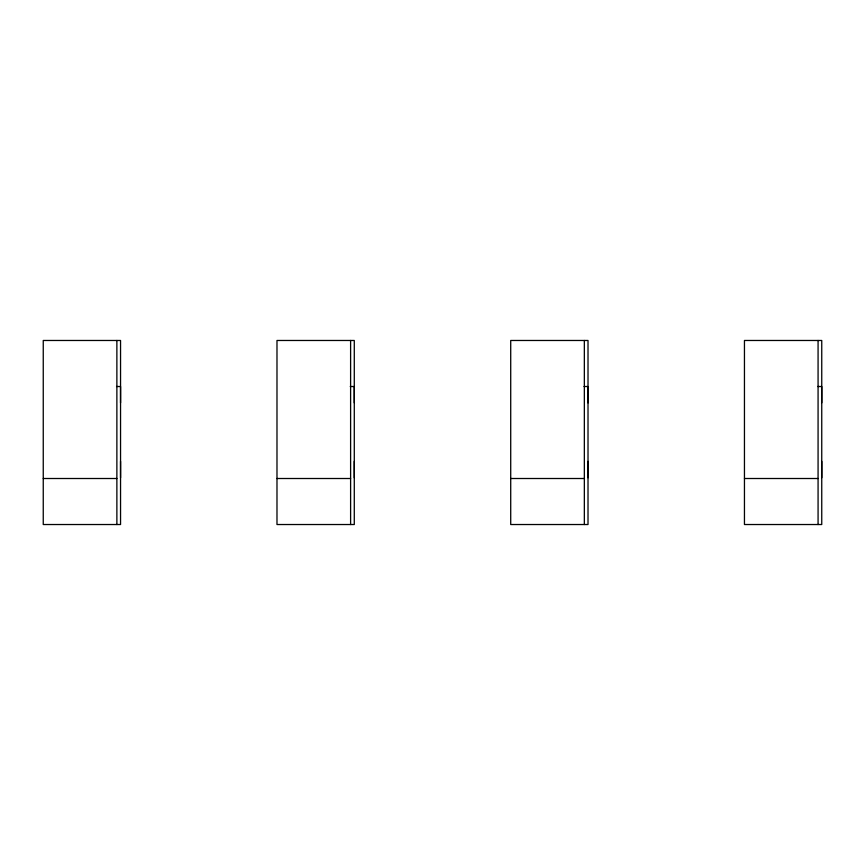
<?xml version="1.0" encoding="UTF-8"?>
<svg xmlns="http://www.w3.org/2000/svg" width="865" height="865" viewBox="0 0 865 865"><rect width="100%" height="100%" fill="white"/><g stroke="black" fill="none" stroke-linecap="round" stroke-linejoin="round"><path stroke-width="1.3" d="M120.549 477.772L120.549 386.547L116.537 386.493M354.282 477.772L354.282 386.547L350.271 386.493M588.016 477.772L588.016 386.547L584.005 386.493M821.75 477.772L821.75 386.547L817.739 386.493M43.25 478.507L116.872 478.507M276.984 478.507L350.606 478.507M510.718 478.507L584.34 478.507M744.451 478.507L818.074 478.507M821.75 402.863L821.75 340.475L744.451 340.475L744.451 524.525L821.75 524.525L821.75 461.359M818.074 340.475L818.074 524.525M588.016 402.863L588.016 340.475L510.718 340.475L510.718 524.525L588.016 524.525L588.016 461.359M584.34 340.475L584.34 524.525M354.282 402.863L354.282 340.475L276.984 340.475L276.984 524.525L354.282 524.525L354.282 461.359M350.606 340.475L350.606 524.525M120.549 402.863L120.549 340.475L43.25 340.475L43.25 524.525L120.549 524.525L120.549 461.359M116.872 340.475L116.872 524.525"/></g></svg>
